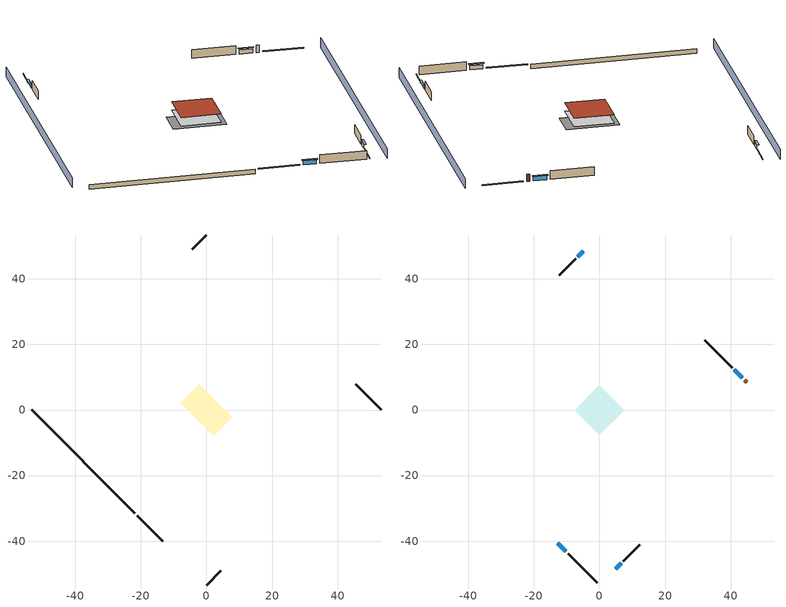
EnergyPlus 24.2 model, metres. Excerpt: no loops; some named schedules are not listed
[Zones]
crawlspace - vented
 floor foundation (Slab1 construction): -7.88,2.26 -2.26,7.88 7.88,-2.26 2.26,-7.88 z-0.91
 wall outside (RimJoist1 construction): -21.18,-32.19 -13.38,-39.99 z0.3:0.61
 wall outside (RimJoist2 construction): 0,53.37 -4.33,49.04 z0.3:0.61
 wall outside (RimJoist3 construction): 53.37,0 45.57,7.8 z0.3:0.61
 wall outside (RimJoist4 construction): 0,-53.37 4.33,-49.04 z0.3:0.61
 wall foundation (FoundationWall1 construction): -53.37,0 -21.84,-31.53 z-0.91:0.3
conditioned space
 floor to crawlspace - vented (Floor1 construction): -7.55,0 0,7.55 7.55,0 0,-7.55 z0.3
 wall outside (AdiabaticWallConstruction 1): 44.91,8.46 44.27,9.11 z0.3:2.34
 wall outside (AdiabaticWallConstruction): -12.72,-40.65 -10.23,-43.14 / 43.61,9.76 41.12,12.25 z0.3:1.49; -4.99,48.38 -6.63,46.74 / 4.99,-48.38 6.63,-46.74 z0.3:1.31
 wall outside (Wall1 construction): -9.57,-43.8 -0.66,-52.71 z0.3:2.74
 wall outside (Wall2 construction): -7.29,46.09 -12.24,41.13 z0.3:2.74
 wall outside (Wall3 construction): 40.46,12.91 32.08,21.29 z0.3:2.74
 wall outside (Wall4 construction): 7.29,-46.09 12.24,-41.13 z0.3:2.74
 window (WindowConstruction): -12.72,-40.65 -10.23,-43.14 z0.3:1.49
 window (WindowConstruction 1): -4.99,48.38 -6.63,46.74 z0.3:1.31
 window (WindowConstruction 2): 43.61,9.76 41.12,12.25 z0.3:1.49
 window (WindowConstruction 3): 4.99,-48.38 6.63,-46.74 z0.3:1.31
 door (Door): 44.91,8.46 44.27,9.11 z0.3:2.34
 roof outside (Roof1 construction): 0,7.55 -7.55,0 0,-7.55 7.55,0 z2.74
shading: 3.23,-56.6 56.6,-3.23 / -3.23,56.6 -56.6,3.23 z0:2.74; -10.02,-43.36 -12.94,-40.43 -13.37,-40.86 -10.45,-43.79 z1.8; -6.84,46.53 -4.77,48.6 -5.2,49.03 -7.27,46.96 z1.62; 40.9,12.47 43.82,9.55 44.26,9.98 41.33,12.9 z1.8; 6.84,-46.53 4.77,-48.6 5.2,-49.03 7.27,-46.96 z1.62
[Building]
Building 1: Terrain=Suburbs
[Site:Location]
Portland Intl Arpt_OR: Latitude {deg}=45.59; Longitude {deg}=-122.6; Time Zone {hr}=-8; Elevation {m}=33; Keep Site Location Information=Yes
[Site:GroundTemperature:Shallow]
10.2558, 8.96328, 8.85977, 9.47314, 11.9355, 14.3863, 16.5111, 17.8571, 17.9714, 16.8767, 14.8061, 12.4304
[Site:WaterMainsTemperature]
Calculation Method=Schedule; Temperature Schedule=mains temperature schedule
[Material] Roughness=Rough; Thermal Absorptance=0.9
Name | Thickness {m} | Conductivity {W/m-K} | Density {kg/m3} | Specific Heat {J/kg-K} | Solar Absorptance | Visible Absorptance
concrete 8.0 in. | 0.2032 | 1.803125 | 2242.8 | 837.4 | 0.7 | 0.7
door material | 0.04445 | 0.0612267 | 512.64 | 1214.23 | 0.7 | 0.7
floor covering | 0.0127 | 0.0433444 | 54.468 | 1339.84 | 0.6 | 0.6
floor stud and cavity | 0.1397 | 0.923637 | 92.3553 | 1139.71 | 0.7 | 0.7
furniture material conditioned space 1 | 0.1524 | 0.115458 | 640.8 | 1214.23 | 0.6 | 0.6
gypsum board | 0.0127 | 0.160291 | 801 | 837.4 | 0.6 | 0.6
osb sheathing 0.5 in. | 0.0127 | 0.115458 | 512.64 | 1214.23 | 0.7 | 0.7
osb sheathing 0.75 in. | 0.01905 | 0.115458 | 512.64 | 1214.23 | 0.7 | 0.7
rim joist stud and cavity | 0.0508 | 0.178688 | 50.32683 | 1063.81 | 0.6 | 0.6
roof rigid ins | 0.103632 | 0.029427 | 32.04 | 1214.23 | 0.7 | 0.7
roof stud and cavity | 0.2032 | 0.0470591 | 78.34581 | 1123.46 | 0.7 | 0.7
slate or tile shingles | 0.01905 | 0.840978 | 1899.972 | 799.717 | 0.75 | 0.75
soil 0.5 in. | 0.0127 | 1.3848 | 1842.3 | 418.7 | 0.7 | 0.7
wall rigid ins | 0.512978 | 0.029427 | 32.04 | 1214.23 | 0.7 | 0.7
wall stud and cavity | 0.1397 | 0.550994 | 139.0536 | 1170.24 | 0.7 | 0.7
wall stud and cavity 1 | 0.0889 | 0.380278 | 52.3479 | 1209.89 | 0.7 | 0.7
wall stud and cavity 2 | 0.0889 | 0.391764 | 83.0341 | 1211.67 | 0.7 | 0.7
wood siding | 0.0254 | 0.102417 | 544.68 | 1172.36 | 0.85 | 0.85
wood siding 1; wood siding 2 | 0.0254 | 0.102417 | 544.68 | 1172.36 | 0.7 | 0.7
[WindowMaterial:SimpleGlazingSystem]
WindowMaterial: U-Factor {W/m2-K}=4.76952; Solar Heat Gain Coefficient=0.63
[Construction]
AdiabaticWallConstruction: wood siding 1, wall rigid ins, wall stud and cavity 1, gypsum board
AdiabaticWallConstruction 1: wood siding 2, wall rigid ins, wall stud and cavity 1, gypsum board
Door: door material
Floor1 construction: floor stud and cavity, osb sheathing 0.75 in., floor covering
FoundationWall1 construction: concrete 8.0 in.
furniture construction conditioned space 1: furniture material conditioned space 1
PartitionWallConstruction: gypsum board, wall stud and cavity 2, gypsum board
RimJoist1 construction; RimJoist2 construction; RimJoist3 construction; RimJoist4 construction: wood siding, rim joist stud and cavity
Roof1 construction: slate or tile shingles, roof rigid ins, osb sheathing 0.75 in., roof stud and cavity, gypsum board
Slab1 construction: soil 0.5 in.
Wall1 construction; Wall2 construction; Wall3 construction; Wall4 construction: wood siding, osb sheathing 0.5 in., wall stud and cavity, gypsum board
WindowConstruction; WindowConstruction 1; WindowConstruction 2; WindowConstruction 3: WindowMaterial
[Zone] Multiplier=1; Part of Total Floor Area=Yes
Name | Volume {m3}
conditioned space | 278.185
crawlspace - vented | 139.092
[Space]
Name | Zone | Volume {m3}
conditioned space 1 | conditioned space | 278.185
crawlspace - vented 1 | crawlspace - vented | 139.092
[SurfaceProperty:IncidentSolarMultiplier] Incident Solar Multiplier=1; Incident Solar Multiplier Schedule=trans schedule winter=0.85 summer=0.7
Window1; Window2; Window3; Window4
[InternalMass] Zone or ZoneList=conditioned space; Space or SpaceList=conditioned space 1
Name | Construction | Surface Area {m2}
furniture mass conditioned space 1 | furniture construction conditioned space 1 | 45.63397
partition wall mass | PartitionWallConstruction | 114.085
[Lights]
interior lighting: Zone or ZoneList or Space or SpaceList=conditioned space 1; Schedule=lighting_interior; Design Level Calculation Method=LightingLevel; Lighting Level {W}=204.887; Return Air Fraction=0; Fraction Radiant=0.6; Fraction Visible=0.2; Fraction Replaceable=1
[People]
occupants: Zone or ZoneList or Space or SpaceList=conditioned space 1; Number of People Schedule=occupants; Number of People Calculation Method=People; Number of People=3; Fraction Radiant=0.314171; Sensible Heat Fraction=0.56303; Activity Level Schedule=occupants activity schedule; Carbon Dioxide Generation Rate {m3/s-W}=0; Enable ASHRAE 55 Comfort Warnings=No; Mean Radiant Temperature Calculation Type=EnclosureAveraged
[ElectricEquipment] Zone or ZoneList or Space or SpaceList=conditioned space 1; Design Level Calculation Method=EquipmentLevel
Name | Schedule | Design Level {W} | Fraction Latent | Fraction Radiant | Fraction Lost
ceiling fan | ceiling_fan | 17.4252 | 0 | 0.558 | 0
clothes dryer | clothes_dryer | 4385.07 | 0.015 | 0.081 | 0.85
clothes washer | clothes_washer | 577.118 | 0.03 | 0.162 | 0.7
cooking range | cooking_range | 1348.37 | 0.08 | 0.432 | 0.2
dishwasher | dishwasher | 648.565 | 0.3 | 0.18 | 0.4
freezer | freezer schedule | 194.914 | 0 | 0.6 | 0
fridge | fridge schedule | 46.9578 | 0 | 0.6 | 0
mech vent bath fan 0 | mech vent bath fan 0 schedule | 30 | 0 | 0 | 1
mech vent house fan | mech vent house fan schedule | 0 | 0 | 0 | 1
mech vent house fan cfis | mech vent house fan cfis schedule | 0 | 0 | 0 | 0
mech vent range fan 0 | mech vent range fan 0 schedule | 30 | 0 | 0 | 1
misc permanent spa heater | misc permanent spa heater schedule | 384.421 | 0 | 0 | 1
misc permanent spa pump | misc permanent spa pump schedule | 402.01 | 0 | 0 | 1
misc plug loads | plug_loads_other | 169.639 | 0.021 | 0.558 | 0.049
misc tv | plug_loads_tv | 230.71 | 0 | 0.6 | 0
whole house fan | Always On Discrete | 0 | 0 | 0 | 1
[OtherEquipment] Zone or ZoneList or Space or SpaceList=conditioned space 1; Design Level Calculation Method=EquipmentLevel
Name | Fuel Type | Schedule | Design Level {W} | Fraction Latent | Fraction Radiant | Fraction Lost
clothes dryer 1 | Electricity | clothes_dryer | 0 | 0.015 | 0.081 | 0.85
cooking range 1 | Electricity | cooking_range | 0 | 0.08 | 0.432 | 0.2
general water use latent | None | general water use schedule | 62.594 | 1 | 0 | 0
general water use sensible | None | general water use schedule | -61.6891 | 0 | 0.6 | 0
mech vent house fan latent load; water heater lat | None | Always On Discrete | 0 | 1 | 0 | 0
mech vent house fan sensible load; water heater sens | None | Always On Discrete | 0 | 0 | 0 | 0
water heater energy adjustment1 | Electricity | Always On Discrete | 0.01 | 0 | 0 | 1
[ZoneInfiltration:DesignFlowRate] Schedule=Always On Discrete
Name | Zone or ZoneList or Space or SpaceList | Design Flow Rate Calculation Method | Design Flow Rate {m3/s} | Air Changes per Hour {1/hr} | Constant Term Coefficient | Temperature Term Coefficient | Velocity Term Coefficient | Velocity Squared Term Coefficient
infil flow; natural vent flow; whole house fan flow | conditioned space 1 | Flow/Zone | 0
infil crawlspace - vented 1 | crawlspace - vented 1 | AirChanges/Hour |  | 2.6013 | 1 | 0 | 0 | 0
[SurfaceProperty:ExposedFoundationPerimeter]
Slab1: Exposed Perimeter Calculation Method=TotalExposedPerimeter; Total Exposed Perimeter {m}=44.59224
[AvailabilityManager:Scheduled]
room ac airloop Availability Manager: Schedule=Always On Discrete
[WaterUse:Equipment]
dishwasher: Peak Flow Rate {m3/s}=4.92355e-06; Flow Rate Fraction Schedule=hot_water_dishwasher
[Foundation:Kiva]
Foundation Kiva 1: Initial Indoor Air Temperature {C}=8.24991; Wall Height Above Grade {m}=0.3048; Wall Depth Below Slab {m}=0.2032
[Foundation:Kiva:Settings]
Soil Conductivity {W/m-K}=1.3848; Soil Density {kg/m3}=1842.3; Soil Specific Heat {J/kg-K}=418.7; Ground Solar Absorptivity=0.9; Ground Thermal Absorptivity=0.9; Ground Surface Roughness {m}=0.03; Far-Field Width {m}=40; Deep-Ground Boundary Condition=ZeroFlux; Deep-Ground Depth {m}=40; Minimum Cell Dimension {m}=0.2; Maximum Cell Growth Coefficient=3; Simulation Timestep=Timestep
[Exterior:Lights]
exterior lighting: Schedule=exterior lighting schedule; Design Level {W}=6.19068
[EnergyManagementSystem:GlobalVariable]
infil_program_Qfan
infil_program_Qinf
natural_vent_program_Qnv
natural_vent_program_Qwhf
room_ac_airloop_Fan_RTF
[EnergyManagementSystem:Sensor]
Name | Output:Variable or Output:Meter Index Key | Output:Variable or Output:Meter
airflow_gain | infil flow | Infiltration Sensible Heat Gain Energy
airflow_gain_1 | natural vent flow | Infiltration Sensible Heat Gain Energy
airflow_gain_2 | whole house fan flow | Infiltration Sensible Heat Gain Energy
airflow_loss | infil flow | Infiltration Sensible Heat Loss Energy
airflow_loss_1 | natural vent flow | Infiltration Sensible Heat Loss Energy
airflow_loss_2 | whole house fan flow | Infiltration Sensible Heat Loss Energy
clg_load_cond |  | Cooling:EnergyTransfer:Zone:CONDITIONED SPACE
clg_sp_s; clg_sp_s_1 | cooling setpoint | Schedule Value
clothes_dryer_exhaust_0_sch_s | clothes_dryer | Schedule Value
cool_season | cooling season schedule | Schedule Value
htg_load_cond |  | Heating:EnergyTransfer:Zone:CONDITIONED SPACE
htg_sp_s; htg_sp_s_1 | heating setpoint | Schedule Value
ig_ee_conv | ceiling fan | Electric Equipment Convective Heating Energy
ig_ee_conv_1 | clothes dryer | Electric Equipment Convective Heating Energy
ig_ee_conv_10 | misc tv | Electric Equipment Convective Heating Energy
ig_ee_conv_11 | whole house fan | Electric Equipment Convective Heating Energy
ig_ee_conv_3 | cooking range | Electric Equipment Convective Heating Energy
ig_ee_conv_4 | dishwasher | Electric Equipment Convective Heating Energy
ig_ee_conv_5 | freezer | Electric Equipment Convective Heating Energy
ig_ee_conv_6 | fridge | Electric Equipment Convective Heating Energy
ig_ee_conv_7 | misc permanent spa heater | Electric Equipment Convective Heating Energy
ig_ee_conv_8 | misc permanent spa pump | Electric Equipment Convective Heating Energy
ig_ee_conv_9 | misc plug loads | Electric Equipment Convective Heating Energy
ig_ee_rad | ceiling fan | Electric Equipment Radiant Heating Energy
ig_ee_rad_1 | clothes dryer | Electric Equipment Radiant Heating Energy
ig_ee_rad_10 | misc tv | Electric Equipment Radiant Heating Energy
ig_ee_rad_11 | whole house fan | Electric Equipment Radiant Heating Energy
ig_ee_rad_3 | cooking range | Electric Equipment Radiant Heating Energy
ig_ee_rad_4 | dishwasher | Electric Equipment Radiant Heating Energy
ig_ee_rad_5 | freezer | Electric Equipment Radiant Heating Energy
ig_ee_rad_6 | fridge | Electric Equipment Radiant Heating Energy
ig_ee_rad_7 | misc permanent spa heater | Electric Equipment Radiant Heating Energy
ig_ee_rad_8 | misc permanent spa pump | Electric Equipment Radiant Heating Energy
ig_ee_rad_9 | misc plug loads | Electric Equipment Radiant Heating Energy
ig_lgt_conv | interior lighting | Lights Convective Heating Energy
ig_lgt_rad | interior lighting | Lights Radiant Heating Energy
ig_lgt_vis | interior lighting | Lights Visible Radiation Heating Energy
ig_oe_conv | clothes dryer 1 | Other Equipment Convective Heating Energy
ig_oe_conv_1 | cooking range 1 | Other Equipment Convective Heating Energy
ig_oe_conv_2 | general water use latent | Other Equipment Convective Heating Energy
ig_oe_conv_3 | general water use sensible | Other Equipment Convective Heating Energy
ig_oe_conv_4 | water heater energy adjustment1 | Other Equipment Convective Heating Energy
ig_oe_conv_5 | water heater lat | Other Equipment Convective Heating Energy
ig_oe_conv_6 | water heater sens | Other Equipment Convective Heating Energy
ig_oe_rad | clothes dryer 1 | Other Equipment Radiant Heating Energy
ig_oe_rad_1 | cooking range 1 | Other Equipment Radiant Heating Energy
ig_oe_rad_2 | general water use latent | Other Equipment Radiant Heating Energy
ig_oe_rad_3 | general water use sensible | Other Equipment Radiant Heating Energy
ig_oe_rad_4 | water heater energy adjustment1 | Other Equipment Radiant Heating Energy
ig_oe_rad_5 | water heater lat | Other Equipment Radiant Heating Energy
ig_oe_rad_6 | water heater sens | Other Equipment Radiant Heating Energy
ig_ppl_conv | occupants | People Convective Heating Energy
ig_ppl_rad | occupants | People Radiant Heating Energy
im_conv | furniture mass conditioned space 1 | Surface Inside Face Convection Heat Gain Energy
im_conv_1 | partition wall mass | Surface Inside Face Convection Heat Gain Energy
im_ig | furniture mass conditioned space 1 | Surface Inside Face Internal Gains Radiation Heat Gain Energy
im_ig_1 | partition wall mass | Surface Inside Face Internal Gains Radiation Heat Gain Energy
im_lgt | furniture mass conditioned space 1 | Surface Inside Face Lights Radiation Heat Gain Energy
im_lgt_1 | partition wall mass | Surface Inside Face Lights Radiation Heat Gain Energy
im_sol | furniture mass conditioned space 1 | Surface Inside Face Solar Radiation Heat Gain Energy
im_sol_1 | partition wall mass | Surface Inside Face Solar Radiation Heat Gain Energy
im_surf | furniture mass conditioned space 1 | Surface Inside Face Net Surface Thermal Radiation Heat Gain Energy
im_surf_1 | partition wall mass | Surface Inside Face Net Surface Thermal Radiation Heat Gain Energy
mech_vent_bath_fan_0_sch_s | mech vent bath fan 0 schedule | Schedule Value
mech_vent_range_fan_0_sch_s | mech vent range fan 0 schedule | Schedule Value
mv_conv | mech vent bath fan 0 | Electric Equipment Convective Heating Energy
mv_conv_1 | mech vent house fan | Electric Equipment Convective Heating Energy
mv_conv_2 | mech vent house fan cfis | Electric Equipment Convective Heating Energy
mv_conv_3 | mech vent range fan 0 | Electric Equipment Convective Heating Energy
mv_conv_4 | mech vent house fan latent load | Other Equipment Convective Heating Energy
mv_conv_5 | mech vent house fan sensible load | Other Equipment Convective Heating Energy
mv_rad | mech vent bath fan 0 | Electric Equipment Radiant Heating Energy
mv_rad_1 | mech vent house fan | Electric Equipment Radiant Heating Energy
mv_rad_2 | mech vent house fan cfis | Electric Equipment Radiant Heating Energy
mv_rad_3 | mech vent range fan 0 | Electric Equipment Radiant Heating Energy
mv_rad_4 | mech vent house fan latent load | Other Equipment Radiant Heating Energy
mv_rad_5 | mech vent house fan sensible load | Other Equipment Radiant Heating Energy
natural_vent_s | natural vent schedule | Schedule Value
out_pb_s |  | Site Outdoor Air Barometric Pressure
out_wt_s |  | Site Outdoor Air Humidity Ratio
site_vw_s |  | Site Wind Speed
ss_back_out | Window1 | Surface Window Shortwave from Zone Back Out Window Heat Transfer Rate
ss_back_out_1 | Window2 | Surface Window Shortwave from Zone Back Out Window Heat Transfer Rate
ss_back_out_2 | Window3 | Surface Window Shortwave from Zone Back Out Window Heat Transfer Rate
ss_back_out_3 | Window4 | Surface Window Shortwave from Zone Back Out Window Heat Transfer Rate
ss_conv | Door1 | Surface Inside Face Convection Heat Gain Energy
ss_conv_1 | Window1 | Surface Inside Face Convection Heat Gain Energy
ss_conv_2 | Window2 | Surface Inside Face Convection Heat Gain Energy
ss_conv_3 | Window3 | Surface Inside Face Convection Heat Gain Energy
ss_conv_4 | Window4 | Surface Inside Face Convection Heat Gain Energy
ss_ig | Door1 | Surface Inside Face Internal Gains Radiation Heat Gain Energy
ss_ig_1 | Window1 | Surface Inside Face Internal Gains Radiation Heat Gain Energy
ss_ig_2 | Window2 | Surface Inside Face Internal Gains Radiation Heat Gain Energy
ss_ig_3 | Window3 | Surface Inside Face Internal Gains Radiation Heat Gain Energy
ss_ig_4 | Window4 | Surface Inside Face Internal Gains Radiation Heat Gain Energy
ss_lgt | Door1 | Surface Inside Face Lights Radiation Heat Gain Energy
ss_sol | Door1 | Surface Inside Face Solar Radiation Heat Gain Energy
ss_surf | Door1 | Surface Inside Face Net Surface Thermal Radiation Heat Gain Energy
ss_surf_1 | Window1 | Surface Inside Face Net Surface Thermal Radiation Heat Gain Energy
ss_surf_2 | Window2 | Surface Inside Face Net Surface Thermal Radiation Heat Gain Energy
ss_surf_3 | Window3 | Surface Inside Face Net Surface Thermal Radiation Heat Gain Energy
ss_surf_4 | Window4 | Surface Inside Face Net Surface Thermal Radiation Heat Gain Energy
ss_trans_in | Window1 | Surface Window Transmitted Solar Radiation Rate
ss_trans_in_1 | Window2 | Surface Window Transmitted Solar Radiation Rate
ss_trans_in_2 | Window3 | Surface Window Transmitted Solar Radiation Rate
ss_trans_in_3 | Window4 | Surface Window Transmitted Solar Radiation Rate
ss_trans_out | Window1 | Surface Inside Face Initial Transmitted Diffuse Transmitted Out Window Solar Radiation Rate
ss_trans_out_1 | Window2 | Surface Inside Face Initial Transmitted Diffuse Transmitted Out Window Solar Radiation Rate
ss_trans_out_2 | Window3 | Surface Inside Face Initial Transmitted Diffuse Transmitted Out Window Solar Radiation Rate
ss_trans_out_3 | Window4 | Surface Inside Face Initial Transmitted Diffuse Transmitted Out Window Solar Radiation Rate
s_conv | Floor1 | Surface Inside Face Convection Heat Gain Energy
s_conv_1 | Roof1 | Surface Inside Face Convection Heat Gain Energy
s_conv_2 | Wall1 | Surface Inside Face Convection Heat Gain Energy
s_conv_3 | Wall2 | Surface Inside Face Convection Heat Gain Energy
s_conv_4 | Wall3 | Surface Inside Face Convection Heat Gain Energy
s_conv_5 | Wall4 | Surface Inside Face Convection Heat Gain Energy
s_ig | Floor1 | Surface Inside Face Internal Gains Radiation Heat Gain Energy
s_ig_1 | Roof1 | Surface Inside Face Internal Gains Radiation Heat Gain Energy
s_ig_2 | Wall1 | Surface Inside Face Internal Gains Radiation Heat Gain Energy
s_ig_3 | Wall2 | Surface Inside Face Internal Gains Radiation Heat Gain Energy
s_ig_4 | Wall3 | Surface Inside Face Internal Gains Radiation Heat Gain Energy
s_ig_5 | Wall4 | Surface Inside Face Internal Gains Radiation Heat Gain Energy
s_lgt | Floor1 | Surface Inside Face Lights Radiation Heat Gain Energy
s_lgt_1 | Roof1 | Surface Inside Face Lights Radiation Heat Gain Energy
s_lgt_2 | Wall1 | Surface Inside Face Lights Radiation Heat Gain Energy
s_lgt_3 | Wall2 | Surface Inside Face Lights Radiation Heat Gain Energy
s_lgt_4 | Wall3 | Surface Inside Face Lights Radiation Heat Gain Energy
s_lgt_5 | Wall4 | Surface Inside Face Lights Radiation Heat Gain Energy
s_sol | Floor1 | Surface Inside Face Solar Radiation Heat Gain Energy
s_sol_1 | Roof1 | Surface Inside Face Solar Radiation Heat Gain Energy
s_sol_2 | Wall1 | Surface Inside Face Solar Radiation Heat Gain Energy
s_sol_3 | Wall2 | Surface Inside Face Solar Radiation Heat Gain Energy
s_sol_4 | Wall3 | Surface Inside Face Solar Radiation Heat Gain Energy
s_sol_5 | Wall4 | Surface Inside Face Solar Radiation Heat Gain Energy
s_surf | Floor1 | Surface Inside Face Net Surface Thermal Radiation Heat Gain Energy
s_surf_1 | Roof1 | Surface Inside Face Net Surface Thermal Radiation Heat Gain Energy
s_surf_2 | Wall1 | Surface Inside Face Net Surface Thermal Radiation Heat Gain Energy
s_surf_3 | Wall2 | Surface Inside Face Net Surface Thermal Radiation Heat Gain Energy
s_surf_4 | Wall3 | Surface Inside Face Net Surface Thermal Radiation Heat Gain Energy
s_surf_5 | Wall4 | Surface Inside Face Net Surface Thermal Radiation Heat Gain Energy
water_heater_T_set | water heater setpoint | Schedule Value
[EnergyManagementSystem:Actuator]
Name | Actuated Component Unique | Actuated Component Type | Actuated Component Control Type
fridge_schedule_act | fridge schedule | Schedule:Constant | Schedule Value
infil_flow_act | infil flow | Zone Infiltration | Air Exchange Flow Rate
mech_vent_house_fan_cfis_act | mech vent house fan cfis | ElectricEquipment | Electricity Rate
mech_vent_house_fan_latent_load_act | mech vent house fan latent load | OtherEquipment | Power Level
mech_vent_house_fan_sensible_load_act | mech vent house fan sensible load | OtherEquipment | Power Level
natural_vent_flow_act | natural vent flow | Zone Infiltration | Air Exchange Flow Rate
water_heater_HPWHSchedOverride | water heater setpoint | Schedule:Constant | Schedule Value
water_heater_hpwh_ec_adj_act | water heater energy adjustment1 | OtherEquipment | Power Level
water_heater_lat_act | water heater lat | OtherEquipment | Power Level
water_heater_LESchedOverride | water heater BottomElementSetpoint | Schedule:Constant | Schedule Value
water_heater_sens_act | water heater sens | OtherEquipment | Power Level
water_heater_UESchedOverride | water heater TopElementSetpoint | Schedule:Constant | Schedule Value
whole_house_fan_act | whole house fan | ElectricEquipment | Electricity Rate
whole_house_fan_flow_act | whole house fan flow | Zone Infiltration | Air Exchange Flow Rate
